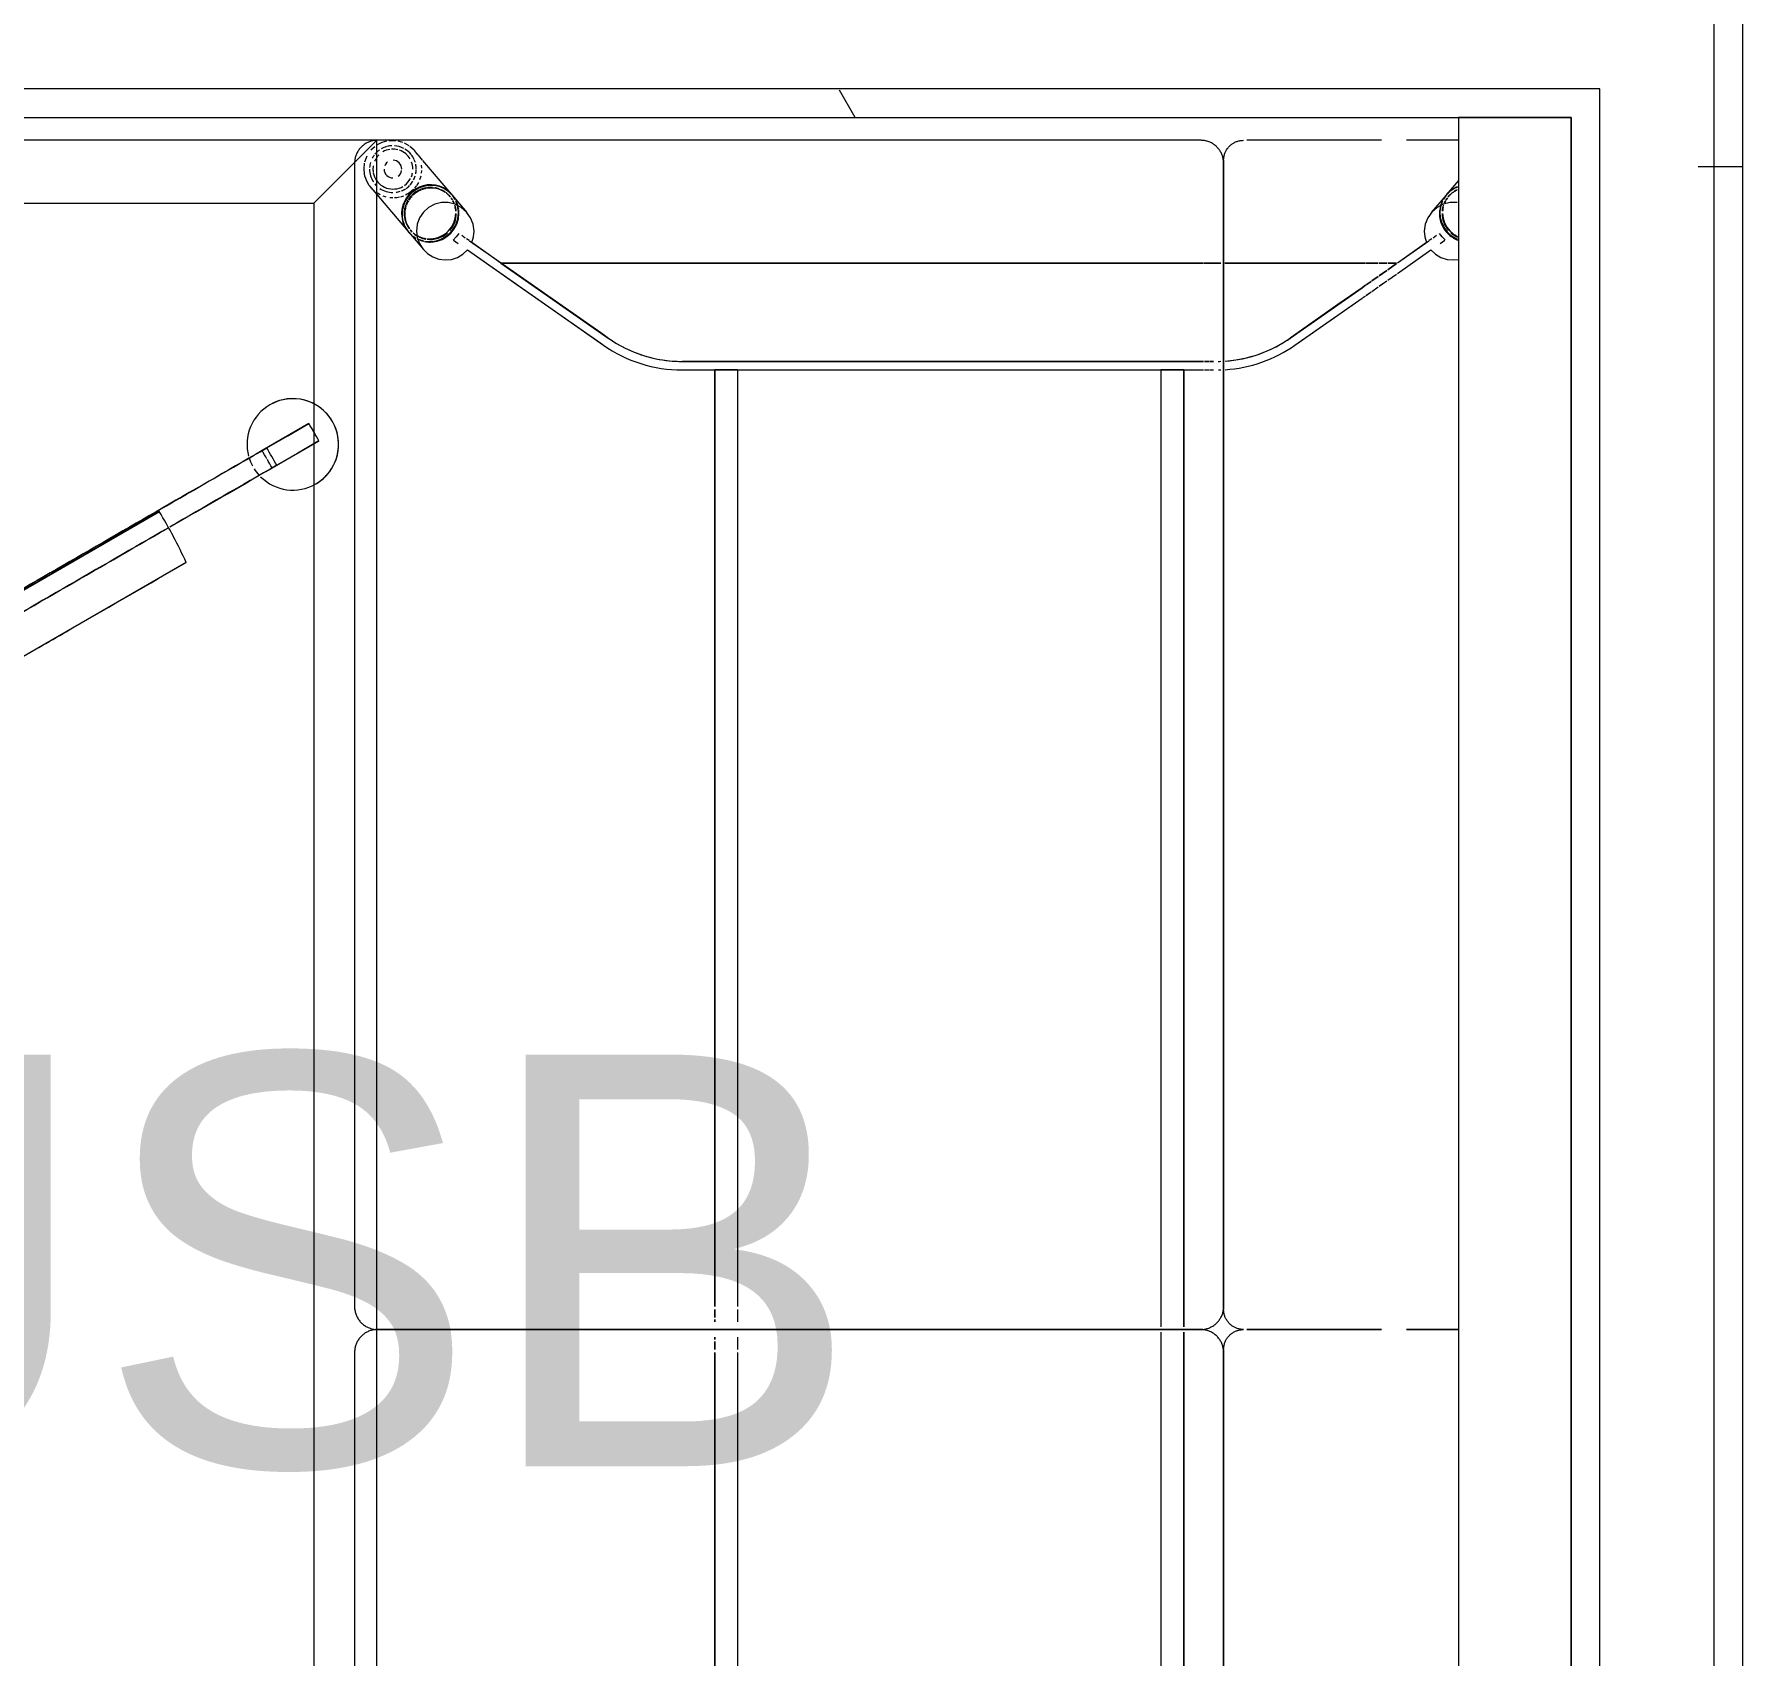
# Model space of a CAD drawing. Header units: inches. Extents: x -2349 to 1043, y -456 to 2193.
# Drawn here: x 877.56 to 914.92, y -86.3 to -50.84 of the extents above; entities that cross this region are included whole.
import ezdxf

# ---------------------------------------------------------------- set-up
doc = ezdxf.new("R2010")
doc.units = ezdxf.units.IN
doc.header["$MEASUREMENT"] = 0
for name, color, linetype, lineweight in [('A-ANNO-NOTE', 131, 'Continuous', 30), ('A-WALL', 113, 'Continuous', 13), ('A-WALL-PATT', 111, 'Continuous', 13), ('I-FURN', 30, 'Continuous', 9), ('I-WALL', 2, 'Continuous', 13)]:
    doc.layers.add(name, color=color, linetype=linetype, lineweight=lineweight)
doc.styles.add('Swis721 Lt BT', font='swissl.ttf', dxfattribs={"height": 9})
pattern_1 = [(0, (0, 0), (30.72, 7.68), [1.267, -21.773, 1.267, -21.773, -122.88]), (0, (0, 0), (30.72, 7.68), [-46.08, 1.267, -44.813, 1.267, -21.773, -53.76]), (0, (0, 0), (30.72, 7.68), [-115.2, 1.267, -14.093, 1.267, -37.133]), (120, (11.52, 3.84), (-22.011075, 22.7643), [1.267, -21.773, 1.267, -21.773, -122.88]), (120, (11.52, 3.84), (-22.011075, 22.7643), [-46.08, 1.267, -44.813, 1.267, -21.773, -53.76]), (120, (11.52, 3.84), (-22.011075, 22.7643), [-115.2, 1.267, -14.093, 1.267, -37.133]), (240, (15.36, 19.2), (-8.708925, -30.4443), [1.267, -21.773, 1.267, -21.773, -122.88]), (240, (15.36, 19.2), (-8.708925, -30.4443), [-46.08, 1.267, -44.813, 1.267, -21.773, -53.76]), (240, (15.36, 19.2), (-8.708925, -30.4443), [-115.2, 1.267, -14.093, 1.267, -37.133])]

# ---------------------------------------------------------------- blocks, each defined once
blk = doc.blocks.new('Walls 4 - Walls 3-7962883-7TH FLOOR POWER _ SIGNAL')
at = {"layer": 'A-WALL'}
for p, q in [((911.167, -52.664), (908.699, -52.664)), ((908.699, -52.664), (908.699, -115.752)), ((911.167, -115.752), (911.167, -52.664))]:
    blk.add_line(p, q, dxfattribs=at)
blk = doc.blocks.new('HighTower_Tombolo_2SeatSofa - HT3620-V69-7TH FLOOR POWER _ SIGNAL')
at = {"layer": 'I-FURN'}
for p, q in [((-26, 10.381), (-26, 9.247)), ((-25.118, 10.381), (-24.812, 10.121)), ((-24.798, 10.11), (-24.418, 9.788)), ((-24.775, 10.165), (-24.762, 10.153)), ((-23.741, 9.979), (-23.816, 10.086)), ((-23.741, 9.979), (-23.816, 10.086)), ((0, 10.381), (0, 9.247)), ((0, 9.247), (0, 10.381)), ((-23.916, 9.901), (-23.863, 9.826)), ((-23.915, 9.901), (-23.863, 9.826)), ((-23.847, 9.803), (-23.806, 9.745)), ((-23.847, 9.803), (-23.806, 9.745)), ((-23.798, 9.733), (-23.763, 9.684)), ((-23.798, 9.733), (-23.317, 9.047)), ((-23.089, 9.048), (-23.603, 9.781)), ((-23.089, 9.048), (-23.603, 9.781)), ((-23.763, 9.684), (-23.317, 9.047)), ((-23.317, 9.026), (-23.317, 8.835)), ((-23.317, 8.835), (-23.317, 9.026)), ((-23.17, 8.836), (-23.303, 9.026)), ((-23.303, 9.026), (-23.17, 8.836)), ((-22.942, 8.838), (-23.074, 9.026)), ((-22.942, 8.838), (-23.074, 9.026)), ((-26, 8.7), (-26, 5.756)), ((-23.317, 8.816), (-23.317, 8.645)), ((-23.317, 8.645), (-23.317, 8.816)), ((-23.317, 8.628), (-23.317, 8.484)), ((-23.317, 8.484), (-23.317, 8.628)), ((-23.037, 8.647), (-23.156, 8.816)), ((-23.156, 8.816), (-23.046, 8.659)), ((-22.925, 8.486), (-23.024, 8.628)), ((-23.024, 8.628), (-22.925, 8.487)), ((-22.81, 8.649), (-22.927, 8.816)), ((-22.817, 8.659), (-22.927, 8.816)), ((-22.697, 8.488), (-22.795, 8.628)), ((-22.697, 8.488), (-22.795, 8.628)), ((0, 8.7), (0, 5.756)), ((0, 5.756), (0, 8.7)), ((-23.317, 8.47), (-23.317, 8.361)), ((-23.317, 8.361), (-23.317, 8.47)), ((-23.317, 8.35), (-23.317, 8.281)), ((-23.317, 8.281), (-23.317, 8.35)), ((-23.317, 8.275), (-23.317, 5.274)), ((-23.317, 5.274), (-23.317, 8.275)), ((-22.914, 8.47), (-22.839, 8.364)), ((-22.839, 8.363), (-22.913, 8.47)), ((-22.83, 8.351), (-22.783, 8.284)), ((-22.782, 8.283), (-22.829, 8.35)), ((-21.674, 6.7), (-22.777, 8.275)), ((-22.611, 8.365), (-22.685, 8.47)), ((-22.61, 8.364), (-22.684, 8.47)), ((-22.554, 8.284), (-22.601, 8.351)), ((-22.554, 8.284), (-22.601, 8.35)), ((-21.521, 6.808), (-22.548, 8.275)), ((-22.178, 7.746), (-22.548, 8.275)), ((-21.535, 6.828), (-22.178, 7.746)), ((-21.764, 6.828), (-21.674, 6.7)), ((-21.521, 6.808), (-21.535, 6.828)), ((-25.562, 5.248), (-0.437, 5.248)), ((-0.5, 5.248), (-25.5, 5.248)), ((0.438, 5.248), (25.562, 5.248)), ((25.5, 5.248), (0.5, 5.248)), ((-23.317, 5.189), (-23.317, 5.126)), ((-23.317, 5.126), (-23.317, 5.189)), ((-23.317, 5.119), (-23.317, 5.037)), ((-23.317, 5.037), (-23.317, 5.119)), ((-23.317, 5.029), (-23.317, 4.933)), ((-23.317, 4.933), (-23.317, 5.029)), ((-23.317, 4.923), (-23.317, 4.82)), ((-23.317, 4.82), (-23.317, 4.923)), ((-21.166, 5.029), (-21.166, 4.942)), ((-21.166, 4.942), (-21.166, 5.029)), ((-21.166, 4.923), (-21.166, 4.83)), ((-21.166, 4.83), (-21.166, 4.923)), ((-20.978, 4.942), (-20.978, 5.029)), ((-20.978, 4.942), (-20.978, 5.029)), ((-20.978, 4.831), (-20.978, 4.923)), ((-20.978, 4.831), (-20.978, 4.923)), ((-26, 4.748), (-26, -13.252)), ((-23.317, 4.81), (-23.317, -10.552)), ((-23.317, -10.552), (-23.317, 4.81)), ((-21.166, 4.81), (-21.166, -6.592)), ((-21.166, -6.592), (-21.166, 4.81)), ((-20.978, -6.592), (-20.978, 4.81)), ((-20.978, 4.375), (-20.978, 4.81)), ((0, 4.748), (0, -13.252)), ((0, -13.252), (0, 4.748)), ((-20.978, 3.875), (-20.978, 4.375)), ((-20.978, 4.375), (-20.978, 3.875)), ((-20.978, 3.875), (-20.978, 4.375)), ((-0.5, 4.375), (-20.978, 4.375)), ((-20.978, 4.375), (-0.5, 4.375)), ((-0.437, 4.375), (-0.498, 4.375)), ((-0.498, 4.375), (-0.437, 4.375)), ((-0.324, 4.375), (-0.435, 4.375)), ((-0.435, 4.375), (-0.324, 4.375)), ((-0.219, 4.375), (-0.322, 4.375)), ((-0.322, 4.375), (-0.219, 4.375)), ((-0.128, 4.375), (-0.217, 4.375)), ((-0.217, 4.375), (-0.128, 4.375)), ((-0.059, 4.375), (-0.127, 4.375)), ((-0.127, 4.375), (-0.059, 4.375)), ((0.127, 4.375), (0.059, 4.375)), ((0.059, 4.375), (0.127, 4.375)), ((0.217, 4.375), (0.128, 4.375)), ((0.128, 4.375), (0.217, 4.375)), ((0.322, 4.375), (0.219, 4.375)), ((0.219, 4.375), (0.322, 4.375)), ((0.435, 4.375), (0.324, 4.375)), ((0.324, 4.375), (0.435, 4.375)), ((0.498, 4.375), (0.438, 4.375)), ((0.438, 4.375), (0.498, 4.375)), ((20.978, 4.375), (0.5, 4.375)), ((0.5, 4.375), (20.978, 4.375)), ((-20.978, -5.379), (-20.978, 3.875)), ((-20.978, 3.875), (-0.5, 3.875)), ((-20.978, 3.875), (-0.5, 3.875)), ((-0.497, 3.875), (-0.437, 3.875)), ((-0.497, 3.875), (-0.437, 3.875)), ((-0.432, 3.875), (-0.324, 3.875)), ((-0.432, 3.875), (-0.324, 3.875)), ((-0.319, 3.875), (-0.219, 3.875)), ((-0.319, 3.875), (-0.219, 3.875)), ((-0.214, 3.875), (-0.128, 3.875)), ((-0.214, 3.875), (-0.128, 3.875)), ((-0.125, 3.875), (-0.059, 3.875)), ((-0.125, 3.875), (-0.059, 3.875)), ((0.059, 3.875), (0.125, 3.875)), ((0.059, 3.875), (0.125, 3.875)), ((0.128, 3.875), (0.214, 3.875)), ((0.128, 3.875), (0.214, 3.875)), ((0.219, 3.875), (0.319, 3.875)), ((0.219, 3.875), (0.319, 3.875)), ((0.324, 3.875), (0.432, 3.875)), ((0.324, 3.875), (0.432, 3.875)), ((0.438, 3.875), (0.497, 3.875)), ((0.438, 3.875), (0.497, 3.875)), ((0.5, 3.875), (20.978, 3.875)), ((0.5, 3.875), (20.978, 3.875)), ((-20.978, -5.879), (-20.978, -5.379)), ((-20.978, -5.879), (-20.978, -5.379)), ((-20.978, -5.379), (-20.978, -5.879)), ((-20.978, -5.379), (-0.5, -5.379)), ((-20.978, -5.379), (-0.5, -5.379)), ((-0.437, -5.379), (-0.168, -5.379)), ((-0.437, -5.379), (-0.168, -5.379)), ((0.168, -5.379), (0.438, -5.379)), ((0.168, -5.379), (0.438, -5.379)), ((0.5, -5.379), (20.978, -5.379)), ((0.5, -5.379), (20.978, -5.379)), ((-20.978, -6.592), (-20.978, -5.879)), ((-0.5, -5.879), (-20.978, -5.879)), ((-20.978, -5.879), (-0.5, -5.879)), ((-0.262, -5.879), (-0.437, -5.879)), ((-0.437, -5.879), (-0.262, -5.879)), ((-0.165, -5.879), (-0.219, -5.879)), ((-0.219, -5.879), (-0.165, -5.879)), ((0.219, -5.879), (0.165, -5.879)), ((0.165, -5.879), (0.219, -5.879)), ((0.438, -5.879), (0.262, -5.879)), ((0.262, -5.879), (0.438, -5.879)), ((20.978, -5.879), (0.5, -5.879)), ((0.5, -5.879), (20.978, -5.879)), ((-23.317, -10.552), (-21.674, -8.205)), ((-21.674, -8.205), (-21.791, -8.372)), ((-23.603, -11.286), (-21.521, -8.313)), ((-21.562, -8.372), (-21.521, -8.313)), ((-23.073, -10.203), (-23.798, -11.238)), ((-23.603, -11.286), (-22.845, -10.203)), ((-23.317, -10.552), (-23.763, -11.188)), ((-23.763, -11.188), (-23.798, -11.238)), ((-24.418, -11.292), (-24.798, -11.615)), ((-23.863, -11.331), (-23.916, -11.406)), ((-23.863, -11.331), (-23.915, -11.406)), ((-23.806, -11.249), (-23.847, -11.308)), ((-23.806, -11.25), (-23.847, -11.308)), ((-23.816, -11.591), (-23.741, -11.484)), ((-23.816, -11.591), (-23.741, -11.484)), ((-24.812, -11.626), (-25.559, -12.259)), ((-24.762, -11.658), (-24.775, -11.67)), ((-25.569, -12.267), (-25.676, -12.358)), ((-25.459, -12.296), (-25.394, -12.289)), ((-25.336, -12.289), (-25.279, -12.294)), ((-25.219, -12.304), (-25.135, -12.33)), ((-23.991, -12.568), (-23.61, -12.246)), ((-25.944, -12.668), (-25.889, -12.568)), ((-25.874, -12.547), (-25.788, -12.453)), ((-25.788, -12.453), (-25.773, -12.441)), ((-25.681, -12.362), (-25.773, -12.441)), ((-25.771, -12.439), (-25.682, -12.376)), ((-25.076, -12.356), (-25.018, -12.39)), ((-25.008, -12.396), (-24.951, -12.44)), ((-24.925, -12.465), (-24.852, -12.551)), ((-24.85, -12.552), (-24.799, -12.641)), ((-24.816, -13.267), (-24.004, -12.58)), ((-24.78, -12.685), (-24.759, -12.749)), ((-24.041, -12.536), (-24.027, -12.525)), ((-25.996, -13.003), (-25.996, -12.851)), ((-25.989, -12.808), (-25.959, -12.703)), ((-24.757, -13.059), (-24.777, -13.124)), ((-24.754, -12.771), (-24.743, -12.832)), ((-24.743, -12.832), (-24.74, -12.876)), ((-24.739, -12.915), (-24.743, -12.984)), ((-26, -13.252), (-26, -13.272)), ((-25.788, -13.395), (-25.866, -13.313)), ((-25.013, -13.431), (-25.076, -13.47)), ((-24.951, -13.382), (-25.01, -13.429)), ((-24.966, -13.394), (-24.816, -13.267)), ((-24.889, -13.318), (-24.951, -13.382)), ((-24.805, -13.19), (-24.841, -13.252)), ((0, -13.252), (0, -13.272)), ((0, -13.258), (0, -13.252)), ((-25.528, -13.529), (-25.663, -13.479)), ((-25.37, -13.546), (-25.5, -13.535)), ((-25.5, -13.752), (-0.5, -13.752)), ((-25.275, -13.538), (-25.37, -13.546)), ((-25.219, -13.526), (-25.268, -13.537)), ((-25.076, -13.47), (-25.219, -13.526)), ((0.5, -13.752), (22, -13.752))]:
    blk.add_line(p, q, dxfattribs=at)
at = {"layer": 'I-FURN', "flags": 128}
for points in [[(-24.64, 10.35), (-24.64, 10.198), (-24.604, 10.05), (-24.533, 9.915), (-24.432, 9.8), (-24.307, 9.712), (-24.165, 9.656), (-24.014, 9.635)], [(-23.821, 10.093), (-23.887, 10.025), (-23.963, 9.968)], [(-23.603, 9.781), (-23.508, 9.881), (-23.438, 10), (-23.396, 10.132), (-23.383, 10.27), (-23.396, 10.381)], [(-24.014, 9.635), (-23.886, 9.647), (-23.763, 9.684)], [(-22.777, 8.275), (-22.407, 7.746), (-21.764, 6.828)], [(-25.998, 5.645), (-25.999, 5.663), (-26, 5.68), (-26, 5.685)], [(-25.78, 5.305), (-25.795, 5.314), (-25.81, 5.324), (-25.824, 5.334), (-25.838, 5.345), (-25.851, 5.356), (-25.864, 5.368), (-25.876, 5.38), (-25.888, 5.393), (-25.9, 5.406), (-25.911, 5.42), (-25.921, 5.434), (-25.931, 5.449), (-25.94, 5.464), (-25.948, 5.479), (-25.956, 5.494), (-25.964, 5.51), (-25.97, 5.527), (-25.976, 5.543), (-25.982, 5.56), (-25.986, 5.577), (-25.99, 5.594), (-25.994, 5.611), (-25.996, 5.628), (-25.998, 5.645)], [(-0.001, 5.65), (-0.003, 5.633), (-0.006, 5.615), (-0.009, 5.598), (-0.013, 5.581), (-0.017, 5.564), (-0.022, 5.547), (-0.028, 5.531), (-0.035, 5.515), (-0.042, 5.499), (-0.049, 5.483), (-0.058, 5.468), (-0.067, 5.453), (-0.076, 5.438), (-0.087, 5.424), (-0.097, 5.41), (-0.109, 5.397), (-0.12, 5.384), (-0.133, 5.371), (-0.145, 5.359), (-0.159, 5.348), (-0.172, 5.337), (-0.187, 5.327), (-0.201, 5.317), (-0.216, 5.308)], [(0, 5.685), (0, 5.668), (-0.001, 5.65)], [(0.002, 5.645), (0.001, 5.663), (0, 5.68), (0, 5.685)], [(0.22, 5.305), (0.205, 5.314), (0.19, 5.324), (0.176, 5.334), (0.162, 5.345), (0.149, 5.356), (0.136, 5.368), (0.124, 5.38), (0.112, 5.393), (0.1, 5.406), (0.089, 5.42), (0.079, 5.434), (0.069, 5.449), (0.06, 5.464), (0.052, 5.479), (0.044, 5.494), (0.036, 5.51), (0.03, 5.527), (0.024, 5.543), (0.018, 5.56), (0.014, 5.577), (0.01, 5.594), (0.006, 5.611), (0.004, 5.628), (0.002, 5.645)], [(-25.5, 5.248), (-25.52, 5.247), (-25.54, 5.246), (-25.56, 5.244), (-25.58, 5.241), (-25.599, 5.238), (-25.619, 5.233), (-25.638, 5.228), (-25.657, 5.222), (-25.676, 5.216), (-25.695, 5.208), (-25.713, 5.2), (-25.731, 5.191), (-25.748, 5.182), (-25.766, 5.171), (-25.782, 5.16), (-25.799, 5.149), (-25.814, 5.136), (-25.83, 5.124), (-25.844, 5.11), (-25.859, 5.096), (-25.872, 5.081), (-25.885, 5.066), (-25.898, 5.051), (-25.91, 5.034), (-25.921, 5.018), (-25.931, 5.001), (-25.941, 4.983), (-25.95, 4.965), (-25.958, 4.947), (-25.966, 4.929), (-25.973, 4.91), (-25.979, 4.891), (-25.984, 4.872), (-25.989, 4.852), (-25.993, 4.833), (-25.996, 4.813), (-25.998, 4.793), (-25.999, 4.773), (-26, 4.753), (-26, 4.748)], [(-25.749, 5.289), (-25.765, 5.297), (-25.78, 5.305)], [(-25.562, 5.248), (-25.58, 5.248), (-25.597, 5.249), (-25.615, 5.251), (-25.632, 5.253), (-25.649, 5.256), (-25.666, 5.26), (-25.683, 5.265), (-25.7, 5.27), (-25.717, 5.276), (-25.733, 5.282), (-25.749, 5.289)], [(0, 4.748), (0, 4.768), (-0.002, 4.788), (-0.004, 4.807), (-0.006, 4.827), (-0.01, 4.847), (-0.014, 4.866), (-0.019, 4.886), (-0.025, 4.905), (-0.032, 4.924), (-0.039, 4.942), (-0.048, 4.961), (-0.057, 4.978), (-0.066, 4.996), (-0.076, 5.013), (-0.087, 5.03), (-0.099, 5.046), (-0.111, 5.062), (-0.124, 5.077), (-0.138, 5.092), (-0.152, 5.106), (-0.166, 5.12), (-0.181, 5.133), (-0.197, 5.145), (-0.213, 5.157), (-0.23, 5.168), (-0.247, 5.179), (-0.264, 5.189), (-0.282, 5.198), (-0.3, 5.206), (-0.319, 5.214), (-0.338, 5.22), (-0.357, 5.227), (-0.376, 5.232), (-0.395, 5.237), (-0.415, 5.24), (-0.435, 5.243), (-0.455, 5.246), (-0.475, 5.247), (-0.495, 5.248), (-0.5, 5.248)], [(-0.247, 5.291), (-0.263, 5.284), (-0.279, 5.277), (-0.295, 5.271), (-0.312, 5.266), (-0.329, 5.261), (-0.346, 5.257), (-0.363, 5.254), (-0.38, 5.251), (-0.398, 5.249), (-0.415, 5.248), (-0.433, 5.248), (-0.437, 5.248)], [(-0.216, 5.308), (-0.231, 5.299), (-0.247, 5.291)], [(0.5, 5.248), (0.48, 5.247), (0.46, 5.246), (0.44, 5.244), (0.42, 5.241), (0.401, 5.238), (0.381, 5.233), (0.362, 5.228), (0.343, 5.222), (0.324, 5.216), (0.305, 5.208), (0.287, 5.2), (0.269, 5.191), (0.252, 5.182), (0.234, 5.171), (0.218, 5.16), (0.201, 5.149), (0.186, 5.136), (0.17, 5.124), (0.156, 5.11), (0.141, 5.096), (0.128, 5.081), (0.115, 5.066), (0.102, 5.051), (0.09, 5.034), (0.079, 5.018), (0.069, 5.001), (0.059, 4.983), (0.05, 4.965), (0.042, 4.947), (0.034, 4.929), (0.027, 4.91), (0.021, 4.891), (0.016, 4.872), (0.011, 4.852), (0.007, 4.833), (0.004, 4.813), (0.002, 4.793), (0.001, 4.773), (0, 4.753), (0, 4.748)], [(0.251, 5.289), (0.235, 5.297), (0.22, 5.305)], [(0.438, 5.248), (0.42, 5.248), (0.403, 5.249), (0.385, 5.251), (0.368, 5.253), (0.351, 5.256), (0.334, 5.26), (0.317, 5.265), (0.3, 5.27), (0.283, 5.276), (0.267, 5.282), (0.251, 5.289)], [(-21.791, -8.372), (-22.434, -9.29), (-23.073, -10.203)], [(-22.845, -10.203), (-22.205, -9.29), (-21.562, -8.372)], [(-24.014, -11.14), (-24.165, -11.161), (-24.307, -11.217), (-24.432, -11.305), (-24.533, -11.42), (-24.604, -11.555), (-24.64, -11.703), (-24.64, -11.855), (-24.604, -12.001), (-24.533, -12.134), (-24.432, -12.246), (-24.307, -12.331), (-24.165, -12.382), (-24.014, -12.398)], [(-23.763, -11.188), (-23.886, -11.151), (-24.014, -11.14)], [(-24.014, -12.398), (-23.876, -12.381), (-23.744, -12.334), (-23.626, -12.259), (-23.526, -12.161), (-23.45, -12.043), (-23.402, -11.912), (-23.383, -11.775), (-23.396, -11.637), (-23.438, -11.505), (-23.508, -11.386), (-23.603, -11.286)], [(-23.962, -11.472), (-23.886, -11.529), (-23.82, -11.597)], [(-25.907, -13.254), (-25.959, -13.149), (-25.989, -13.046)], [(-26, -13.272), (-25.998, -13.292), (-25.996, -13.312), (-25.994, -13.332), (-25.99, -13.352), (-25.986, -13.371), (-25.981, -13.391), (-25.975, -13.41), (-25.968, -13.429), (-25.961, -13.447), (-25.952, -13.465), (-25.943, -13.483), (-25.934, -13.501), (-25.924, -13.518), (-25.913, -13.535), (-25.901, -13.551), (-25.889, -13.567), (-25.876, -13.582), (-25.862, -13.597), (-25.848, -13.611), (-25.834, -13.625), (-25.819, -13.638), (-25.803, -13.65), (-25.787, -13.662), (-25.77, -13.673), (-25.753, -13.684), (-25.736, -13.693), (-25.718, -13.702), (-25.7, -13.711), (-25.681, -13.718), (-25.662, -13.725), (-25.643, -13.731), (-25.624, -13.737), (-25.605, -13.741), (-25.585, -13.745), (-25.565, -13.748), (-25.545, -13.75), (-25.525, -13.752), (-25.505, -13.752), (-25.5, -13.752)], [(-0.5, -13.752), (-0.48, -13.752), (-0.46, -13.751), (-0.44, -13.749), (-0.42, -13.746), (-0.401, -13.742), (-0.381, -13.738), (-0.362, -13.733), (-0.343, -13.727), (-0.324, -13.72), (-0.305, -13.713), (-0.287, -13.705), (-0.269, -13.696), (-0.252, -13.686), (-0.234, -13.676), (-0.218, -13.665), (-0.201, -13.653), (-0.186, -13.641), (-0.17, -13.628), (-0.156, -13.615), (-0.141, -13.601), (-0.128, -13.586), (-0.115, -13.571), (-0.102, -13.555), (-0.09, -13.539), (-0.079, -13.523), (-0.069, -13.506), (-0.059, -13.488), (-0.05, -13.47), (-0.042, -13.452), (-0.034, -13.434), (-0.027, -13.415), (-0.021, -13.396), (-0.016, -13.376), (-0.011, -13.357), (-0.007, -13.337), (-0.004, -13.318), (-0.002, -13.298), (-0.001, -13.278), (0, -13.258)], [(0, -13.272), (0.002, -13.292), (0.004, -13.312), (0.006, -13.332), (0.01, -13.352), (0.014, -13.371), (0.019, -13.391), (0.025, -13.41), (0.032, -13.429), (0.039, -13.447), (0.048, -13.465), (0.057, -13.483), (0.066, -13.501), (0.076, -13.518), (0.087, -13.535), (0.099, -13.551), (0.111, -13.567), (0.124, -13.582), (0.138, -13.597), (0.152, -13.611), (0.166, -13.625), (0.181, -13.638), (0.197, -13.65), (0.213, -13.662), (0.23, -13.673), (0.247, -13.684), (0.264, -13.693), (0.282, -13.702), (0.3, -13.711), (0.319, -13.718), (0.338, -13.725), (0.357, -13.731), (0.376, -13.737), (0.395, -13.741), (0.415, -13.745), (0.435, -13.748), (0.455, -13.75), (0.475, -13.752), (0.495, -13.752), (0.5, -13.752)]]:
    blk.add_lwpolyline(points, dxfattribs=at)
at = {"layer": 'I-FURN'}
for centre, radius, start, end in [((-23.978, 5.087), 3, 3.7055, 35), ((-23.978, 5.087), 3, 3.7055, 35), ((-23.978, 5.087), 2.813, 23.3333, 35), ((-23.978, 5.087), 2.812, 3.9431, 35), ((-23.978, 5.087), 2.813, 3.9431, 23.3333), ((-23.978, 5.087), 2.812, 0.913, 2.0922), ((-23.978, 5.087), 2.812, 0.913, 2.0922), ((-23.978, 5.087), 3, 0.866, 1.9614), ((-23.978, 5.087), 3, 0.866, 1.9614), ((-23.978, -6.592), 2.812, 325, 360), ((-23.978, -6.592), 3, 325, 360), ((-23.978, -6.592), 3, 325, 360), ((-23.978, -6.592), 2.812, 348.3333, 0), ((-23.978, -6.592), 2.812, 325, 348.3333), ((-25.37, -12.914), 0.511, 152.2465, 176.3679), ((-25.37, -12.914), 0.511, 152.2465, 176.3679), ((-25.37, -12.914), 0.511, 128.6473, 149.2594), ((-25.37, -12.914), 0.511, 128.6473, 149.2594), ((-25.37, -12.914), 0.437, 139.1346, 160.5537), ((-25.37, -12.914), 0.437, 121.2766, 138.58), ((-25.37, -12.914), 0.511, 114.6262, 128.1211), ((-25.37, -12.914), 0.511, 114.6262, 128.1211), ((-25.37, -12.914), 0.511, 106.2446, 113.661), ((-25.37, -12.914), 0.511, 106.2446, 113.661), ((-25.37, -12.914), 0.437, 90, 110.7015), ((-25.37, -12.914), 0.511, 90, 102.2827), ((-25.37, -12.914), 0.511, 90, 102.2827), ((-25.37, -12.914), 0.511, 78.2162, 88.3128), ((-25.37, -12.914), 0.511, 78.2162, 88.3128), ((-25.37, -12.914), 0.437, 67.4193, 78.8401), ((-25.37, -12.914), 0.511, 62.3118, 73.4372), ((-25.37, -12.914), 0.511, 62.3118, 73.4372), ((-25.37, -12.914), 0.437, 292.9089, 30), ((-25.37, -12.914), 0.437, 35.7087, 61.5568), ((-25.37, -12.914), 0.511, 46.662, 58.581), ((-25.37, -12.914), 0.511, 46.662, 58.581), ((-25.37, -12.914), 0.511, 34.5235, 45), ((-25.37, -12.914), 0.511, 34.5235, 45), ((-25.37, -12.914), 0.511, 21.5585, 32.1803), ((-25.37, -12.914), 0.511, 21.5585, 32.1803), ((-25.37, -12.914), 0.511, 182.6641, 194.2979), ((-25.37, -12.914), 0.511, 182.6641, 194.2979), ((-25.37, -12.914), 0.511, 196.0727, 209.745), ((-25.37, -12.914), 0.511, 196.0727, 209.745), ((-25.37, -12.914), 0.437, 165.702, 184.5488), ((-25.37, -12.914), 0.437, 188.9324, 210), ((-25.37, -12.914), 0.193, 90, 179.504), ((-25.37, -12.914), 0.193, 90, 179.504), ((-25.37, -12.914), 0.193, 217.8855, 248.3404), ((-25.37, -12.914), 0.193, 217.8855, 248.3404), ((-25.37, -12.914), 0.193, 270, 0), ((-25.37, -12.914), 0.193, 270, 0), ((-25.37, -12.914), 0.193, 36.5863, 80.7202), ((-25.37, -12.914), 0.193, 36.5863, 80.7202), ((-25.37, -12.914), 0.511, 325.9365, 0), ((-25.37, -12.914), 0.511, 325.9365, 0), ((-25.37, -12.914), 0.511, 8.099, 18.1111), ((-25.37, -12.914), 0.511, 8.099, 18.1111), ((-25.37, -12.914), 0.511, 214.981, 222.1316), ((-25.37, -12.914), 0.511, 214.981, 222.1316), ((-25.37, -12.914), 0.511, 225, 230.6108), ((-25.37, -12.914), 0.511, 225, 230.6108), ((-25.37, -12.914), 0.437, 225.187, 234.3222), ((-25.37, -12.914), 0.511, 233.0314, 241.7672), ((-25.37, -12.914), 0.511, 233.0314, 241.7672), ((-25.37, -12.914), 0.437, 239.3906, 247.0911), ((-25.37, -12.914), 0.511, 253.7554, 266.029), ((-25.37, -12.914), 0.511, 253.7554, 266.029), ((-25.37, -12.914), 0.437, 260.1687, 270), ((-25.37, -12.914), 0.511, 270, 303.1414), ((-25.37, -12.914), 0.511, 270, 303.1414), ((-25.37, -12.914), 0.437, 270, 279.8313), ((-25.37, -12.914), 0.437, 281.2053, 292.9089), ((-25.37, -12.914), 0.511, 308.7494, 315), ((-25.37, -12.914), 0.511, 308.7494, 315)]:
    blk.add_arc(centre, radius, start, end, dxfattribs=at)
for centre, major_axis, start_param, end_param in [((-24.408, 10.598), (0.404, 0.477), 2.654986, 3.051357), ((-24.394, 10.587), (0.404, 0.477), 2.634338, 3.051357), ((-24.408, 10.598), (0.367, 0.433), 2.707438, 2.871351), ((-24.394, 10.587), (0.367, 0.433), 2.723279, 2.877269), ((-24.408, 10.598), (0.367, 0.433), 2.918751, 3.051357), ((-24.408, 10.598), (0.404, 0.477), 3.051357, 3.141593), ((-24.394, 10.587), (0.367, 0.433), 2.933686, 3.141593), ((-24.394, 10.587), (0.404, 0.477), 3.051357, 3.141593), ((-24.408, 10.598), (0.367, 0.433), 3.051357, 3.141593), ((-24.408, 10.598), (0.404, 0.477), 3.163396, 3.333439), ((-24.394, 10.587), (0.404, 0.477), 3.172291, 3.328224), ((-24.408, 10.598), (0.367, 0.433), 3.211901, 3.310881), ((-24.394, 10.587), (0.367, 0.433), 3.203135, 3.305195), ((-24.408, 10.598), (0.367, 0.433), 3.34821, 3.446987), ((-24.394, 10.587), (0.367, 0.433), 3.338909, 3.4274), ((-24.408, 10.598), (0.404, 0.477), 3.836755, 5.018524), ((-24.394, 10.587), (0.404, 0.477), 3.836755, 4.622154), ((-24.394, 10.587), (0.367, 0.433), 3.836755, 4.55539), ((-24.408, 10.598), (0.367, 0.433), 3.863999, 4.622154), ((-24.408, 10.598), (0.367, 0.433), 4.62535, 4.979453), ((-24.394, 10.587), (0.367, 0.433), 4.682007, 5.002176), ((-24.394, 10.587), (0.404, 0.477), 4.622154, 5.039173), ((-24.408, 10.598), (0.404, 0.477), 3.399531, 3.735367), ((-24.394, 10.587), (0.404, 0.477), 3.389294, 3.703678), ((-24.394, 10.587), (0.367, 0.433), 3.510959, 3.750268), ((-24.408, 10.598), (0.367, 0.433), 3.621507, 3.782521), ((-24.394, 10.587), (0.404, 0.477), 3.722482, 3.836755), ((-24.408, 10.598), (0.404, 0.477), 3.755224, 3.836755), ((-24.408, -12.103), (-0.404, 0.477), 6.091394, 6.257788), ((-24.394, -12.092), (-0.404, 0.477), 6.096499, 6.256052), ((-24.408, -12.103), (-0.404, 0.477), 5.690751, 6.026227), ((-24.408, -12.103), (-0.367, 0.433), 5.974583, 6.075406), ((-24.394, -12.092), (-0.367, 0.433), 6.000775, 6.087056), ((-24.394, -12.092), (-0.404, 0.477), 5.719363, 6.034483), ((-24.394, -12.092), (-0.367, 0.433), 5.675654, 5.918363), ((-24.408, -12.103), (-0.367, 0.433), 5.641549, 5.828369), ((-24.394, -12.092), (-0.404, 0.477), 5.588023, 5.700731), ((-24.408, -12.103), (-0.404, 0.477), 5.588023, 5.670686), ((-24.408, -12.103), (-0.404, 0.477), 3.833549, 5.588023), ((-24.394, -12.092), (-0.404, 0.477), 4.051019, 5.588023), ((-24.394, -12.092), (-0.367, 0.433), 4.869388, 5.588023), ((-24.408, -12.103), (-0.367, 0.433), 4.802624, 5.560779), ((-24.408, -12.103), (-0.404, 0.477), 0.090235, 2.44643), ((-24.394, -12.092), (-0.404, 0.477), 0.090235, 2.44643), ((-24.394, -12.092), (-0.367, 0.433), 0.264324, 1.010535), ((-24.408, -12.103), (-0.367, 0.433), 0.517918, 0.687167), ((-24.408, -12.103), (-0.367, 0.433), 0.270242, 0.434154), ((-24.408, -12.103), (-0.367, 0.433), 0.090235, 0.222842), ((-24.408, -12.103), (-0.404, 0.477), 0, 0.090235), ((-24.394, -12.092), (-0.367, 0.433), 0, 0.207906), ((-24.394, -12.092), (-0.404, 0.477), 0, 0.090235), ((-24.408, -12.103), (-0.367, 0.433), 0, 0.090235), ((-24.408, -12.103), (-0.367, 0.433), 6.113818, 6.211479), ((-24.394, -12.092), (-0.367, 0.433), 6.119663, 6.223064), ((-24.408, -12.103), (-0.367, 0.433), 4.039949, 4.799428), ((-24.394, -12.092), (-0.367, 0.433), 3.880006, 4.742771), ((-24.408, -12.103), (-0.367, 0.433), 0.773658, 1.014484), ((-24.408, -12.103), (-0.367, 0.433), 1.035683, 1.233484), ((-24.394, -12.092), (-0.367, 0.433), 1.042109, 1.230969), ((-24.408, -12.103), (-0.367, 0.433), 1.256514, 1.653191), ((-24.394, -12.092), (-0.367, 0.433), 1.26527, 1.644591), ((-24.408, -12.103), (-0.367, 0.433), 3.616405, 3.864506), ((-24.394, -12.092), (-0.367, 0.433), 3.577245, 3.827682), ((-24.408, -12.103), (-0.404, 0.477), 3.559542, 3.798281), ((-24.408, -12.103), (-0.367, 0.433), 3.919401, 4.017226), ((-24.394, -12.092), (-0.404, 0.477), 3.523956, 3.764818), ((-24.394, -12.092), (-0.404, 0.477), 3.797749, 4.017226), ((-24.408, -12.103), (-0.367, 0.433), 1.67822, 1.875352), ((-24.394, -12.092), (-0.367, 0.433), 1.681159, 1.869986), ((-24.408, -12.103), (-0.367, 0.433), 1.902386, 2.098027), ((-24.394, -12.092), (-0.367, 0.433), 1.908875, 2.095558), ((-24.408, -12.103), (-0.367, 0.433), 2.123016, 2.318999), ((-24.394, -12.092), (-0.367, 0.433), 2.131505, 2.31868), ((-24.408, -12.103), (-0.367, 0.433), 2.337824, 2.44643), ((-24.394, -12.092), (-0.367, 0.433), 2.34576, 2.44643), ((-24.408, -12.103), (-0.367, 0.433), 2.44643, 3.062685), ((-24.408, -12.103), (-0.404, 0.477), 2.44643, 3.141593), ((-24.394, -12.092), (-0.367, 0.433), 2.44643, 3.061988), ((-24.394, -12.092), (-0.404, 0.477), 2.44643, 3.231828), ((-24.408, -12.103), (-0.367, 0.433), 3.141593, 3.231828), ((-24.394, -12.092), (-0.367, 0.433), 3.141593, 3.231828), ((-24.408, -12.103), (-0.404, 0.477), 3.141593, 3.231828), ((-24.408, -12.103), (-0.367, 0.433), 3.313079, 3.593879), ((-24.394, -12.092), (-0.367, 0.433), 3.308113, 3.557259), ((-24.394, -12.092), (-0.404, 0.477), 3.231828, 3.31821), ((-24.408, -12.103), (-0.404, 0.477), 3.377346, 3.468571), ((-24.394, -12.092), (-0.404, 0.477), 3.37177, 3.467777)]:
    blk.add_ellipse(centre, major_axis=major_axis, ratio=0.984702, start_param=start_param, end_param=end_param, dxfattribs=at)
blk = doc.blocks.new('HighTower_Spinal_MultiPurpose_Rectangle_SM - HighTower_Spinal_MultiPurpose_Rectangle_SM-V71-7TH FLOOR POWER _ SIGNAL')
at = {"layer": 'I-FURN'}
for p, q in [((29.439, -18.723), (29.439, 11.277)), ((29.439, -18.723), (29.439, 11.277)), ((28.066, 9.903), (28.066, -17.349)), ((20.21, -14.558), (14.533, -4.714)), ((15.94, -4.647), (21.324, -13.969)), ((22.276, -16.434), (22.868, -17.459)), ((23.247, -17.24), (22.655, -16.215)), ((28.066, -17.349), (-17.187, -17.349)), ((29.439, -18.723), (28.066, -17.349)), ((-18.561, -18.723), (29.439, -18.723)), ((-18.561, -18.723), (29.439, -18.723))]:
    blk.add_line(p, q, dxfattribs=at)
at = {"layer": 'I-FURN', "flags": 128}
for points in [[(22.714, -16.318), (22.98, -16.779), (23.247, -17.24)], [(22.868, -17.459), (22.601, -16.997), (22.335, -16.536)]]:
    blk.add_lwpolyline(points, dxfattribs=at)
at = {"layer": 'I-FURN'}
for centre, radius, start, end in [((15.189, -3.723), 11.942, 294.8592, 300.913), ((15.189, -3.723), 11.942, 297.8861, 300.913), ((15.189, -3.723), 11.942, 294.8592, 297.878), ((22.791, -16.888), 1, 122.1786, 132.6782), ((22.791, -16.888), 1, 122.1786, 132.6782), ((22.791, -16.888), 1, 107.3226, 117.8222), ((22.791, -16.888), 1, 107.3226, 117.8222), ((22.791, -16.888), 1, 30, 105), ((22.791, -16.888), 1, 30, 105), ((22.791, -16.888), 1, 135, 210), ((22.791, -16.888), 1, 135, 210), ((22.791, -16.888), 1, 210, 30), ((15.189, -3.723), 14.553, 299.1404, 299.9668), ((15.189, -3.723), 14.671, 299.1474, 300.856), ((15.189, -3.723), 14.553, 300.0423, 300.863), ((22.791, -16.888), 1, 285, 30), ((22.791, -16.888), 1, 210, 225), ((15.189, -3.723), 15.736, 299.2051, 300.7981), ((15.189, -3.723), 15.736, 299.2051, 300.0016), ((15.189, -3.723), 15.736, 300.0063, 300.7981), ((22.791, -16.888), 1, 225, 240), ((22.791, -16.888), 1, 240, 285)]:
    blk.add_arc(centre, radius, start, end, dxfattribs=at)
for points, knots in [([(-9.331, -14.558), (-8.858, -13.739), (-8.149, -12.509), (-7.204, -10.87), (-6.258, -9.23), (-5.311, -7.587), (-4.365, -5.947), (-3.892, -5.127), (-3.656, -4.717)], [0, 0, 0, 0, 0.25, 0.375, 0.5, 0.75, 0.875, 1, 1, 1, 1]), ([(21.324, -13.969), (20.876, -13.192), (19.978, -11.638), (18.632, -9.308), (17.286, -6.977), (16.388, -5.424), (15.94, -4.647)], [0, 0, 0, 0, 0.25, 0.5, 0.75, 0.9999867, 0.9999867, 0.9999867, 0.9999867]), ([(22.655, -16.215), (22.209, -15.443), (21.317, -13.897), (19.987, -11.594), (19.102, -10.062), (18.664, -9.303)], [0, 0, 0, 0, 0.2, 0.4, 0.5964499, 0.5964499, 0.5964499, 0.5964499]), ([(17.373, -9.64), (17.61, -10.05), (18.083, -10.87), (19.028, -12.509), (19.737, -13.739), (20.21, -14.558)], [0.5, 0.5, 0.5, 0.5, 0.625, 0.75, 1, 1, 1, 1]), ([(18.285, -9.522), (18.724, -10.281), (19.608, -11.812), (20.502, -13.361), (20.958, -14.151), (20.968, -14.169)], [0.40355, 0.40355, 0.40355, 0.40355, 0.6, 0.8, 0.8045617, 0.8045617, 0.8045617, 0.8045617])]:
    blk.add_open_spline(points, degree=3, knots=knots, dxfattribs=at)
for points in [[(19.635, -11.86), (19.185, -11.081), (18.286, -9.522), (16.935, -7.184), (16.035, -5.625), (15.585, -4.846)], [(15.964, -4.627), (16.414, -5.406), (17.314, -6.965), (18.664, -9.303), (20.014, -11.641), (21.364, -13.98), (22.264, -15.538), (22.714, -16.318)], [(20.968, -14.169), (20.524, -13.4), (20.08, -12.63), (19.635, -11.86)], [(20.985, -14.198), (21.415, -14.943), (21.846, -15.689), (22.276, -16.434)], [(22.335, -16.536), (21.885, -15.757), (21.435, -14.978), (20.985, -14.198)]]:
    blk.add_open_spline(points, degree=3, dxfattribs=at)

msp = doc.modelspace()

# ---------------------------------------------------------------- hatches: boundary and pattern name
at = {"layer": 'A-WALL-PATT', "lineweight": 9}
h = msp.add_hatch(dxfattribs=at)
h.set_pattern_fill('FP_1', color=256, style=0, pattern_type=2)
h.set_pattern_definition(pattern_1)
h.paths.add_polyline_path([(865.833, -52.039), (914.292, -52.02), (914.292, -49.539), (569.292, -49.539), (569.292, -52.039), (859.401, -52.039)], flags=0)
h = msp.add_hatch(dxfattribs=at)
h.set_pattern_fill('FP_1', color=256, style=0, pattern_type=2)
h.set_pattern_definition(pattern_1)
h.paths.add_polyline_path([(914.917, -118.601), (914.917, -49.539), (914.292, -49.539), (914.292, -118.601)], flags=0)
h = msp.add_hatch(dxfattribs=at)
h.set_pattern_fill('FP_1', color=256, style=0, pattern_type=2)
h.set_pattern_definition(pattern_1)
h.paths.add_polyline_path([(911.792, -52.664), (911.792, -52.039), (828.667, -52.039), (828.667, -52.664), (911.167, -52.664)], flags=0)
h.paths.add_polyline_path([(825.542, -52.664), (826.167, -52.664), (826.167, -52.039), (743.042, -52.039), (743.042, -52.664), (824.022, -52.664)], flags=0)
h.paths.add_polyline_path([(732.398, -52.664), (740.542, -52.664), (740.542, -52.039), (657.417, -52.039), (657.417, -52.664), (731.878, -52.664)], flags=0)
h.paths.add_polyline_path([(654.292, -52.664), (654.917, -52.664), (654.917, -52.039), (571.792, -52.039), (571.792, -52.664), (653.563, -52.664)], flags=0)
h = msp.add_hatch(dxfattribs=at)
h.set_pattern_fill('FP_1', color=256, style=0, pattern_type=2)
h.set_pattern_definition(pattern_1)
h.paths.add_polyline_path([(914.292, -118.601), (914.292, -52.039), (911.792, -52.039), (911.792, -118.601)], flags=0)

# ---------------------------------------------------------------- linework, layer by layer
at = {"layer": 'A-WALL'}
for p, q in [((914.292, -118.601), (914.292, -49.539)), ((911.792, -52.039), (571.792, -52.039)), ((911.792, -118.601), (911.792, -52.039))]:
    msp.add_line(p, q, dxfattribs=at)
at = {"layer": 'I-WALL'}
for p, q in [((914.917, -118.601), (914.917, -48.914)), ((829.292, -52.664), (911.167, -52.664)), ((911.167, -52.664), (911.167, -118.601))]:
    msp.add_line(p, q, dxfattribs=at)

# ---------------------------------------------------------------- block references
at = {"layer": 'A-WALL', "lineweight": 9}
msp.add_blockref('Walls 4 - Walls 3-7962883-7TH FLOOR POWER _ SIGNAL', (0, 0), dxfattribs=at)
at = {"layer": 'I-FURN'}
for name, p, rotation in [('HighTower_Spinal_MultiPurpose_Rectangle_SM - HighTower_Spinal_MultiPurpose_Rectangle_SM-V71-7TH FLOOR POWER _ SIGNAL', (866.328, -82.603), 90.00000000000006), ('HighTower_Tombolo_2SeatSofa - HT3620-V69-7TH FLOOR POWER _ SIGNAL', (898.318, -79.164), 270)]:
    msp.add_blockref(name, p, dxfattribs=dict(at, rotation=rotation))

# ---------------------------------------------------------------- texts
at = {"layer": 'A-ANNO-NOTE', "lineweight": 9, "insert": (847.876, -73.152), "char_height": 9, "width": 55.146, "attachment_point": 1, "style": 'Swis721 Lt BT'}
msp.add_mtext('36" USB', dxfattribs=at)

doc.saveas('drawing.dxf')
